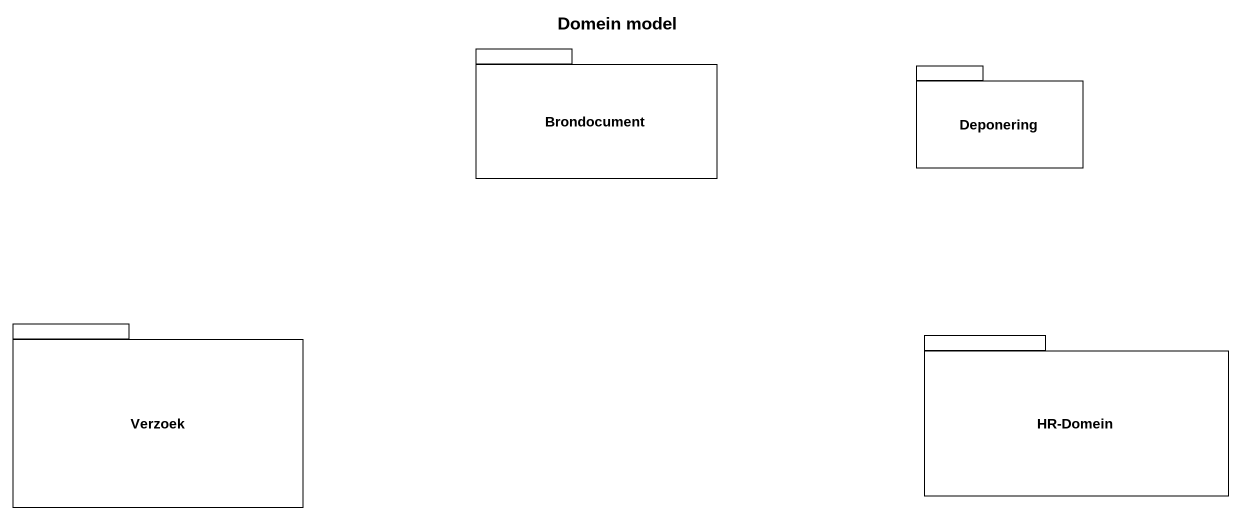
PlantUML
@startuml
title Domein model
package Brondocument {
}
package Deponering {
}
package Verzoek {
}
package "HR-Domein" as HR_Domein {
}
@enduml
